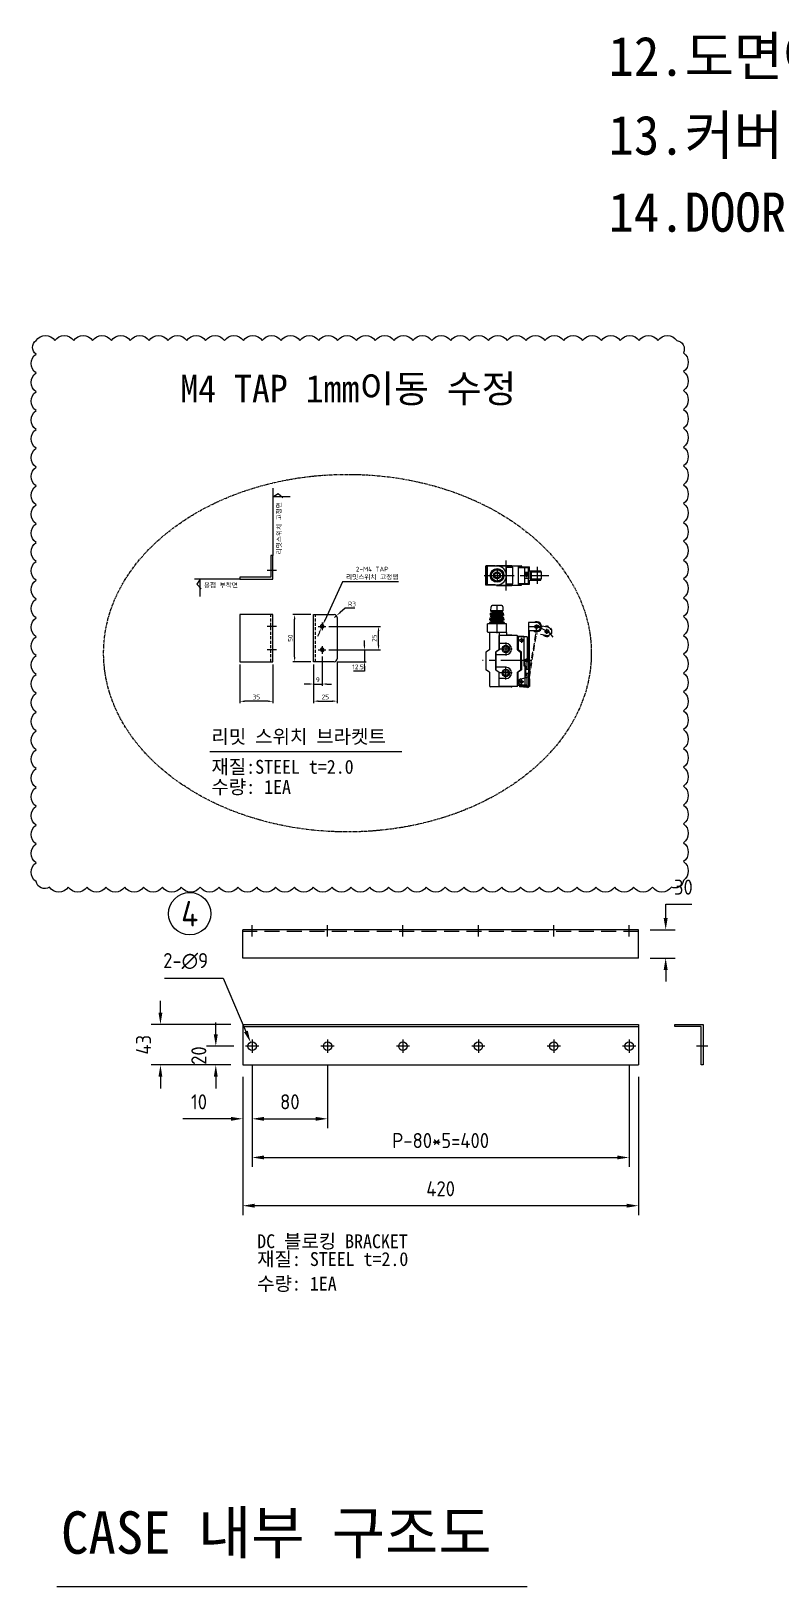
# Model space of a CAD drawing. Header units: millimetres. Extents: x 24815 to 37444, y -10619 to 6020.
# Drawn here: x 30207 to 31002, y 2190 to 3841 of the extents above; entities that cross this region are included whole.
import ezdxf
from ezdxf.enums import TextEntityAlignment as Align

# ---------------------------------------------------------------- set-up
doc = ezdxf.new("R2010")
doc.units = ezdxf.units.MM
for name, pattern in [('CENTER', [50.8, 31.75, -6.35, 6.35, -6.35]), ('HIDDEN', [9.525, 6.35, -3.175]), ('HIDDEN2', [4.7625, 3.175, -1.5875]), ('PHANTOMX2', [5, 2.5, -0.5, 0.5, -0.5, 0.5, -0.5])]:
    doc.linetypes.add(name, pattern=pattern)
for name, color, linetype in [('ASHADE', 7, 'Continuous'), ('CEN', 1, 'CENTER'), ('CENTER', 1, 'CENTER'), ('D', 3, 'Continuous'), ('O', 7, 'Continuous'), ('OU', 7, 'Continuous')]:
    doc.layers.add(name, color=color, linetype=linetype)
doc.styles.add('HAN', font='')
doc.styles.get("Standard").update_dxf_attribs({"font": 'ISOCP.SHX', "bigfont": 'WHGTXT.SHX'})
doc.styles.get('HAN').set_extended_font_data('GulimChe')
doc.dimstyles.new('PS-5', dxfattribs={"dimscale": 5, "dimtxt": 3.2, "dimasz": 2.5, "dimexe": 2, "dimexo": 2.5, "dimgap": 2, "dimtad": 1, "dimtoh": 1, "dimrnd": 0.05, "dimzin": 12, "dimdsep": 46, "dimtxsty": 'Standard', "dimcen": 0, "dimclrt": 2, "dimazin": 3, "dimtfac": 1, "dimtofl": 0, "dimtmove": 0, "dimatfit": 3, "dimfxl": 0.18, "dimtolj": 1, "dimtzin": 0, "dimarcsym": 0})
doc.dimstyles.new('PSTEK-2', dxfattribs={"dimtxt": 5, "dimasz": 5, "dimexe": 2, "dimexo": 3, "dimgap": 2, "dimtad": 1, "dimtoh": 1, "dimrnd": 0.05, "dimdsep": 46, "dimtxsty": 'Standard', "dimcen": 0, "dimclrt": 3, "dimadec": 1, "dimazin": 2, "dimtfac": 1, "dimtmove": 0, "dimatfit": 3, "dimfxl": 1, "dimtolj": 1, "dimtzin": 0, "dimarcsym": 0})

# ---------------------------------------------------------------- blocks, each defined once
blk = doc.blocks.new('*D440')
at = {"color": 0, "lineweight": -2, "transparency": 16777216}
for p, q in [((30560.3, 3189.3), (30560.3, 3194.3)), ((30522.5, 3184.3), (30562.3, 3184.3)), ((30531.4, 3171.8), (30562.3, 3171.8)), ((30560.3, 3184.3), (30560.3, 3171.8)), ((30560.3, 3161.8), (30548.6, 3161.8)), ((30560.3, 3166.8), (30560.3, 3161.8))]:
    blk.add_line(p, q, dxfattribs=at)
at = {"color": 0, "transparency": 16777216}
for points in [[(30559.5, 3189.3), (30561.2, 3189.3), (30560.3, 3184.3)], [(30559.5, 3166.8), (30561.2, 3166.8), (30560.3, 3171.8)]]:
    blk.add_solid(points, dxfattribs=at)
at = {"layer": 'Defpoints', "color": 0, "transparency": 16777216}
for p in [(30519.5, 3184.3), (30528.4, 3171.8), (30560.3, 3171.8)]:
    blk.add_point(p, dxfattribs=at)
at = {"color": 3, "transparency": 16777216, "insert": (30553.5, 3166.3), "char_height": 5, "attachment_point": 5}
blk.add_mtext('\\A1;12.5', dxfattribs=at)
blk = doc.blocks.new('*D441')
at = {"color": 0, "lineweight": -2, "transparency": 16777216}
for p, q in [((30522.5, 3209.3), (30577.3, 3209.3)), ((30575.3, 3189.3), (30575.3, 3204.3)), ((30522.5, 3184.3), (30577.3, 3184.3))]:
    blk.add_line(p, q, dxfattribs=at)
at = {"color": 0, "transparency": 16777216}
for points in [[(30574.5, 3204.3), (30576.2, 3204.3), (30575.3, 3209.3)], [(30574.5, 3189.3), (30576.2, 3189.3), (30575.3, 3184.3)]]:
    blk.add_solid(points, dxfattribs=at)
at = {"layer": 'Defpoints', "color": 0, "transparency": 16777216}
for p in [(30519.5, 3209.3), (30575.3, 3209.3), (30519.5, 3184.3)]:
    blk.add_point(p, dxfattribs=at)
at = {"color": 3, "transparency": 16777216, "insert": (30570.8, 3196.8), "char_height": 5, "attachment_point": 5, "rotation": 90}
blk.add_mtext('\\A1;25', dxfattribs=at)
blk = doc.blocks.new('*D442')
at = {"color": 0, "lineweight": -2, "transparency": 16777216}
for p, q in [((30503.4, 3221.8), (30484.3, 3221.8)), ((30486.3, 3176.8), (30486.3, 3216.8)), ((30503.4, 3171.8), (30484.3, 3171.8))]:
    blk.add_line(p, q, dxfattribs=at)
at = {"color": 0, "transparency": 16777216}
for points in [[(30485.4, 3216.8), (30487.1, 3216.8), (30486.3, 3221.8)], [(30485.4, 3176.8), (30487.1, 3176.8), (30486.3, 3171.8)]]:
    blk.add_solid(points, dxfattribs=at)
at = {"layer": 'Defpoints', "color": 0, "transparency": 16777216}
for p in [(30486.3, 3221.8), (30506.4, 3221.8), (30506.4, 3171.8)]:
    blk.add_point(p, dxfattribs=at)
at = {"color": 3, "transparency": 16777216, "insert": (30481.8, 3196.8), "char_height": 5, "attachment_point": 5, "rotation": 90}
blk.add_mtext('\\A1;50', dxfattribs=at)
blk = doc.blocks.new('*D443')
at = {"color": 0, "lineweight": -2, "transparency": 16777216}
for p, q in [((30515.4, 3177.2), (30515.4, 3146.1)), ((30506.4, 3168.8), (30506.4, 3146.1)), ((30501.4, 3148.1), (30496.4, 3148.1)), ((30506.4, 3148.1), (30515.4, 3148.1)), ((30520.4, 3148.1), (30525.4, 3148.1))]:
    blk.add_line(p, q, dxfattribs=at)
at = {"color": 0, "transparency": 16777216}
for points in [[(30501.4, 3148.9), (30501.4, 3147.3), (30506.4, 3148.1)], [(30520.4, 3148.9), (30520.4, 3147.3), (30515.4, 3148.1)]]:
    blk.add_solid(points, dxfattribs=at)
at = {"layer": 'Defpoints', "color": 0, "transparency": 16777216}
for p in [(30506.4, 3171.8), (30515.4, 3180.2), (30515.4, 3148.1)]:
    blk.add_point(p, dxfattribs=at)
at = {"color": 3, "transparency": 16777216, "insert": (30510.9, 3152.6), "char_height": 5, "attachment_point": 5}
blk.add_mtext('\\A1;9', dxfattribs=at)
blk = doc.blocks.new('*D444')
at = {"color": 0, "lineweight": -2, "transparency": 16777216}
for p, q in [((30531.4, 3171.8), (30531.4, 3127.9)), ((30506.4, 3168.8), (30506.4, 3127.9)), ((30511.4, 3129.9), (30526.4, 3129.9))]:
    blk.add_line(p, q, dxfattribs=at)
at = {"color": 0, "transparency": 16777216}
for points in [[(30511.4, 3130.8), (30511.4, 3129.1), (30506.4, 3129.9)], [(30526.4, 3130.8), (30526.4, 3129.1), (30531.4, 3129.9)]]:
    blk.add_solid(points, dxfattribs=at)
at = {"layer": 'Defpoints', "color": 0, "transparency": 16777216}
for p in [(30506.4, 3171.8), (30531.4, 3174.8), (30531.4, 3129.9)]:
    blk.add_point(p, dxfattribs=at)
at = {"color": 3, "transparency": 16777216, "insert": (30518.9, 3134.4), "char_height": 5, "attachment_point": 5}
blk.add_mtext('\\A1;25', dxfattribs=at)
blk = doc.blocks.new('*D445')
at = {"color": 0, "lineweight": -2, "transparency": 16777216}
for p, q in [((30528.4, 3218.8), (30530.7, 3220.7)), ((30540, 3228.5), (30534.5, 3223.9)), ((30550.2, 3228.5), (30540, 3228.5))]:
    blk.add_line(p, q, dxfattribs=at)
at = {"color": 0, "transparency": 16777216}
blk.add_solid([(30534, 3224.6), (30535, 3223.3), (30530.7, 3220.7)], dxfattribs=at)
at = {"layer": 'Defpoints', "color": 0, "transparency": 16777216}
for p in [(30530.7, 3220.7), (30528.4, 3218.8)]:
    blk.add_point(p, dxfattribs=at)
at = {"color": 3, "transparency": 16777216, "insert": (30547.1, 3233), "char_height": 5, "attachment_point": 5}
blk.add_mtext('\\A1;R3', dxfattribs=at)
blk = doc.blocks.new('*D446')
at = {"color": 0, "lineweight": -2, "transparency": 16777216}
for p, q in [((30428.2, 3168.8), (30428.2, 3127.8)), ((30463.2, 3168.8), (30463.2, 3127.8)), ((30458.2, 3129.8), (30433.2, 3129.8))]:
    blk.add_line(p, q, dxfattribs=at)
at = {"color": 0, "transparency": 16777216}
for points in [[(30433.2, 3130.6), (30433.2, 3128.9), (30428.2, 3129.8)], [(30458.2, 3130.6), (30458.2, 3128.9), (30463.2, 3129.8)]]:
    blk.add_solid(points, dxfattribs=at)
at = {"layer": 'Defpoints', "color": 0, "transparency": 16777216}
for p in [(30428.2, 3171.8), (30463.2, 3171.8), (30428.2, 3129.8)]:
    blk.add_point(p, dxfattribs=at)
at = {"color": 3, "transparency": 16777216, "insert": (30445.7, 3134.3), "char_height": 5, "attachment_point": 5}
blk.add_mtext('\\A1;35', dxfattribs=at)
blk = doc.blocks.new('*D447')
at = {"color": 0, "lineweight": -2, "transparency": 16777216}
for p, q in [((30537.1, 3256.6), (30518.3, 3215.6)), ((30596.6, 3256.6), (30537.1, 3256.6)), ((30514.6, 3207.5), (30516.2, 3211.1)), ((30512.5, 3202.9), (30510.4, 3198.4))]:
    blk.add_line(p, q, dxfattribs=at)
at = {"color": 0, "transparency": 16777216}
for points in [[(30511.7, 3203.3), (30513.2, 3202.6), (30514.6, 3207.5)], [(30517.6, 3216), (30519.1, 3215.3), (30516.2, 3211.1)]]:
    blk.add_solid(points, dxfattribs=at)
at = {"layer": 'Defpoints', "color": 0, "transparency": 16777216}
for p in [(30514.6, 3207.5), (30516.2, 3211.1)]:
    blk.add_point(p, dxfattribs=at)
at = {"color": 3, "transparency": 16777216, "insert": (30568.6, 3265.6), "char_height": 5, "attachment_point": 5}
blk.add_mtext('\\A1;2-M4 TAP\\P{\\fGulimChe|b0|i0|c129|p49;리밋스위치 고정탭}', dxfattribs=at)
blk = doc.blocks.new('LIMIT SWITCH-F')
for p, q in [((-15.9, 66.1), (-15.6, 70.3)), ((-15.9, 66.1), (-13.6, 65.5)), ((-2.7, 66.1), (-5, 65.5)), ((-2.7, 66.1), (-3, 70.3)), ((-17.2, 52.1), (-19.3, 52.1)), ((-17.2, 52.1), (-17.1, 53.6)), ((-17.1, 53.6), (-14.5, 54.3)), ((-16.8, 56.3), (-16.6, 58.5)), ((-16.8, 56.3), (-14.5, 55.7)), ((-16.6, 58.5), (-14.1, 59.2)), ((-16.4, 61.2), (-16.2, 63.4)), ((-16.4, 61.2), (-14.1, 60.6)), ((-16.2, 63.4), (-13.6, 64.1)), ((-2.4, 63.4), (-5, 64.1)), ((-2.2, 61.2), (-4.5, 60.6)), ((-2, 58.5), (-4.5, 59.2)), ((-1.8, 56.3), (-4.1, 55.7)), ((-1.5, 53.6), (-4.1, 54.3)), ((-2.2, 61.2), (-2.4, 63.4)), ((-1.8, 56.3), (-2, 58.5)), ((-1.4, 52.1), (-1.5, 53.6)), ((0.7, 52.1), (-1.4, 52.1)), ((0.2, 43.1), (-18.8, 43.1)), ((0.2, 43.1), (-18.8, 43.1)), ((-17.3, 42.1), (-17.3, 24.5)), ((-7, 43.1), (-7, 24.7)), ((-7, 38.6), (-7, 24.6)), ((5.5, 40.1), (0.7, 40.1)), ((5.5, 40.1), (6, 40.1)), ((13.1, 38.2), (13.1, 24.4)), ((22.7, 38.2), (13.1, 38.2)), ((22.7, 38.2), (22.7, 14.6)), ((-7, 24.7), (-10.5, 22.5)), ((-10.5, 22.5), (-10.5, 2.9)), ((16.6, 22), (13.1, 24.4)), ((16.6, 12.7), (16.6, 22)), ((-17.3, 0.9), (-17.3, -13.7)), ((-7, 0.6), (-10.5, 2.9)), ((-7, -14.7), (-7, 0.6)), ((16.6, 3.4), (13.1, 0.9)), ((13.1, -12.8), (13.1, 0.9)), ((16.6, 12.7), (16.6, 3.4)), ((22.7, 4), (22.7, 11.9)), ((5.5, -14.7), (-16.3, -14.7)), ((5.5, -14.7), (6, -14.7)), ((22.7, -12.8), (13.1, -12.8)), ((22.7, -12.8), (22.7, -0.1))]:
    blk.add_line(p, q)
at = {"linetype": 'Continuous'}
for p, q in [((-2.7, 66.1), (-15.9, 66.1)), ((-4.3, 71.6), (-14.3, 71.6)), ((-1.4, 52.1), (-17.2, 52.1)), ((-17.1, 53.6), (-1.5, 53.6)), ((-1.8, 56.3), (-16.8, 56.3)), ((-16.6, 58.5), (-2, 58.5)), ((-2.2, 61.2), (-16.4, 61.2)), ((-16.2, 63.4), (-2.4, 63.4)), ((-14.4, 55.7), (-14.5, 55.7)), ((-14, 60.6), (-14.1, 60.6)), ((-13.9, 54.3), (-9.3, 54.3)), ((-13.8, 55.7), (-9.3, 55.7)), ((-13.5, 59.2), (-9.3, 59.2)), ((-13.4, 60.6), (-9.3, 60.6)), ((-13.1, 64.1), (-9.3, 64.1)), ((-13, 65.5), (-9.3, 65.5)), ((-5.6, 65.5), (-9.3, 65.5)), ((-5.5, 64.1), (-9.3, 64.1)), ((-5.2, 60.6), (-9.3, 60.6)), ((-5.1, 59.2), (-9.3, 59.2)), ((-4.8, 55.7), (-9.3, 55.7)), ((-4.7, 54.3), (-9.3, 54.3)), ((-4.6, 60.6), (-4.5, 60.6)), ((-4.2, 55.7), (-4.1, 55.7))]:
    blk.add_line(p, q, dxfattribs=at)
for centre, radius, start, end in [((-14.1, 70.1), 1.5, 99.1884, 174.8718), ((-4.5, 70.1), 1.5, 5.1282, 80.8116), ((-14.7, 55), 0.75, 283.73, 67.1551), ((-14.3, 59.9), 0.75, 279.8278, 71.0573), ((-13.8, 64.8), 0.75, 283.7302, 74.8924), ((-4.8, 64.8), 0.75, 105.1076, 256.2698), ((-4.3, 59.9), 0.75, 108.9427, 260.1722), ((-3.9, 55), 0.75, 112.8449, 256.27), ((6, 39.1), 1, 36.8699, 90), ((-16.3, -13.7), 1, 180, 270), ((6, -13.7), 1, 270, 323.1301)]:
    blk.add_arc(centre, radius, start, end)
for centre, start, end in [((-18.8, 43.6), 180, 270), ((0.2, 43.6), 270, 0)]:
    blk.add_arc(centre, 0.5, start, end, dxfattribs=at)
at = {"layer": 'ASHADE'}
for p, q in [((-19.3, 43.6), (-19.3, 52.1)), ((0.7, 43.6), (0.7, 52.1))]:
    blk.add_line(p, q, dxfattribs=at)
at = {"layer": 'CEN'}
for p, q in [((-9.3, 42.3), (-9.3, 72.3)), ((-2.5, 57.4), (-16.9, 57.4)), ((-2.5, 55), (-16.9, 55)), ((-2.9, 62.3), (-16.5, 62.3)), ((-2.9, 59.9), (-16.5, 59.9)), ((-3.3, 64.8), (-16.1, 64.8)), ((19, 34.7), (13.8, 34.7)), ((16.5, 37.3), (16.5, 32.1)), ((6.9, 25.4), (-7.6, 25.4)), ((0, 32.3), (0, 18.4)), ((26.6, 13.3), (-24.8, 13.3)), ((6.9, 0), (-7.6, 0)), ((0, -6.9), (0, 7)), ((19, -9.3), (13.8, -9.3)), ((16.5, -11.9), (16.5, -6.7))]:
    blk.add_line(p, q, dxfattribs=at)
at = {"layer": 'CEN', "color": 7, "linetype": 'Continuous'}
for p, q in [((24, 14.6), (21.2, 14.6)), ((24, 11.9), (21.2, 11.9))]:
    blk.add_line(p, q, dxfattribs=at)
at = {"layer": 'D', "color": 7}
for p, q in [((35.5, 53.6), (24, 53.6)), ((35.5, 44.6), (24, 44.6))]:
    blk.add_line(p, q, dxfattribs=at)
at = {"layer": 'D', "color": 1, "linetype": 'CENTER'}
for p, q in [((32.6, 51.3), (32.6, 46.4)), ((38.8, 49.1), (24, 49.1)), ((41, 44.2), (46.4, 44.2)), ((43.6, 41.6), (43.6, 46.9))]:
    blk.add_line(p, q, dxfattribs=at)
at = {"layer": 'D', "color": 2, "linetype": 'HIDDEN'}
for p, q in [((44.4, 48.7), (33, 50.5)), ((42.9, 39.8), (31.6, 41.6))]:
    blk.add_line(p, q, dxfattribs=at)
at = {"layer": 'D', "color": 0}
for p, q in [((20.1, 11.9), (19.5, 14.1)), ((20.5, 14.6), (20.1, 11.9)), ((20.6, 11.9), (20.5, 14.6)), ((20.5, 7.1), (21.1, 7.1)), ((21.2, 13.9), (20.6, 11.9)), ((21.1, 4), (24, 4)), ((24, 12.3), (21.2, 13.9)), ((20.5, -3.2), (21.1, -3.2)), ((21.1, -0.1), (24, -0.1))]:
    blk.add_line(p, q, dxfattribs=at)
at = {"layer": 'D', "color": 7}
blk.add_circle((32.6, 49.1), 1.88, dxfattribs=at)
at = {"layer": 'D', "color": 2, "linetype": 'HIDDEN'}
blk.add_circle((43.6, 44.2), 1.88, dxfattribs=at)
at = {"layer": 'D', "color": 7}
for radius, start, end in [(5.37, 236.938, 123.062), (4.5, 270, 90)]:
    blk.add_arc((32.6, 49.1), radius, start, end, dxfattribs=at)
at = {"layer": 'D', "color": 2, "linetype": 'HIDDEN'}
for radius, start, end in [(5.37, 227.6733, 113.7972), (4.5, 260.7353, 80.7353)]:
    blk.add_arc((43.6, 44.2), radius, start, end, dxfattribs=at)
at = {"layer": 'D'}
blk.add_arc((27.7, 21.2), 28, 36.7292, 79.8494, dxfattribs=at)
at = {"layer": 'Defpoints', "color": 0, "linetype": 'ByBlock'}
for p in [(-15.9, 66.1), (-15.6, 70.3), (-3, 70.3), (-2.7, 66.1)]:
    blk.add_point(p, dxfattribs=at)
at = {"layer": 'O', "color": 7}
for p, q in [((24, 53.6), (24, 16.2)), ((25, -6.3), (25, 44.6)), ((21.2, 14.6), (21.2, 11.9)), ((24, 16.2), (24, -13.3)), ((14.6, -13.8), (14.5, -14.7)), ((23.1, -15.3), (14.5, -14.7)), ((23, -14.3), (14.6, -13.7)), ((24, -4.5), (15.8, -6.4)), ((23.4, -13.9), (15.8, -12.2)), ((22, -15.3), (25, -12.3)), ((25, -14.3), (24.8, -14.3)), ((25, -6.3), (25, -14.3))]:
    blk.add_line(p, q, dxfattribs=at)
at = {"layer": 'O', "color": 2, "linetype": 'HIDDEN'}
for p, q in [((33, 50.5), (27, 13.6)), ((25, -4.8), (32.5, 41.5)), ((27, 13.6), (25, 1.5))]:
    blk.add_line(p, q, dxfattribs=at)
at = {"layer": 'O'}
for p, q in [((-7, 24.6), (-7, 39.7)), ((12, 39.7), (-7, 39.7)), ((12.5, 24.4), (12.5, 39.2)), ((19, 38.6), (12.5, 38.6)), ((19.5, 7.1), (19.5, 38.1)), ((-7, 24.6), (-10.5, 22)), ((-10.5, 3.4), (-10.5, 22)), ((0, 19.4), (-10.5, 19.4)), ((0, 31.4), (-7, 31.4)), ((12.5, 24.4), (16, 21.7)), ((16, 3.7), (16, 21.7)), ((0, 6), (-10.5, 6)), ((-10.5, 3.4), (-7, 0.8)), ((-7, -14.3), (-7, 0.8)), ((12.5, 1), (16, 3.7)), ((12.5, -13.8), (12.5, 1)), ((20, 10.6), (19.5, 10.6)), ((21.1, 7.1), (19.5, 7.1)), ((20.5, -12.7), (20.5, 10.1)), ((21.1, -3.2), (21.1, 7.1)), ((0, -6), (-7, -6)), ((12, -14.3), (-7, -14.3)), ((20, -13.2), (12.5, -13.2))]:
    blk.add_line(p, q, dxfattribs=at)
for centre, radius in [((16.5, 34.7), 1.6), ((0, 25.4), 4), ((0, 25.4), 2.65), ((0, 0), 4), ((0, 0), 2.65), ((16.5, -9.3), 1.6)]:
    blk.add_circle(centre, radius, dxfattribs=at)
for centre, radius, start, end in [((12, 39.2), 0.5, 0, 90), ((19, 38.1), 0.5, 0, 90), ((0, 25.4), 6, 270, 90), ((0, 0), 6, 270, 90), ((20, 10.1), 0.5, 0, 90), ((12, -13.8), 0.5, 270, 0), ((20, -12.7), 0.5, 270, 0)]:
    blk.add_arc(centre, radius, start, end, dxfattribs=at)
at = {"layer": 'O', "color": 7}
for centre, radius, start, end in [((16.5, -9.3), 3, 102.7548, 257.2452), ((23.2, -13.5), 1.75, 266, 335.7317)]:
    blk.add_arc(centre, radius, start, end, dxfattribs=at)
at = {"layer": 'OU'}
for p, q in [((0.7, 43.1), (-16.3, 43.1)), ((0.7, 43.1), (0.7, 40.1)), ((-17.3, 24.5), (-21.3, 22.2)), ((-21.3, 22.2), (-21.3, 3.2)), ((-17.3, 0.9), (-21.3, 3.2))]:
    blk.add_line(p, q, dxfattribs=at)
blk.add_arc((-16.3, 42.1), 1, 90, 180, dxfattribs=at)
blk = doc.blocks.new('LIMIT SWITCH-T')
at = {"linetype": 'Continuous'}
for p, q in [((-12, -10.3), (-12, 10.3)), ((-12, 9.6), (-12, -9.4)), ((-2, 10.1), (-11.5, 10.1)), ((-2, -9.9), (-11.5, -9.9))]:
    blk.add_line(p, q, dxfattribs=at)
blk.add_line((-10, -9.5), (-10, 9.5))
at = {"color": 7}
for p, q in [((33.3, -8.6), (33.3, 8.6)), ((34.3, 4.9), (34.3, 9.3)), ((46.4, 3.7), (46.4, 4.9)), ((47.3, -3.7), (47.3, 3.7)), ((34.3, -9.3), (34.3, -4.9)), ((46.4, -4.9), (46.4, -3.7))]:
    blk.add_line(p, q, dxfattribs=at)
at = {"linetype": 'Continuous'}
for radius in [7.25, 6.75, 6, 3.65, 3.2, 2.75]:
    blk.add_circle((0, 0), radius, dxfattribs=at)
for centre, radius, start, end in [((-9.5, 9.5), 0.5, 90, 180), ((0, 0), 10, 270, 90), ((-9.5, -9.5), 0.5, 180, 270)]:
    blk.add_arc(centre, radius, start, end, dxfattribs=at)
at = {"layer": 'CEN'}
for p, q in [((-13.6, 0), (54.9, 0)), ((0, 6.3), (0, -6.3))]:
    blk.add_line(p, q, dxfattribs=at)
at = {"layer": 'CEN', "color": 7, "linetype": 'Continuous'}
for p, q in [((22.4, 8.6), (33.3, 8.6)), ((22.9, 9.3), (34.3, 9.3)), ((33.3, 4.9), (46.4, 4.9)), ((35, 3.7), (47.3, 3.7)), ((22.4, -8.6), (33.3, -8.6)), ((22.9, -9.3), (34.3, -9.3)), ((33.3, -4.9), (46.4, -4.9)), ((35, -3.7), (47.3, -3.7))]:
    blk.add_line(p, q, dxfattribs=at)
at = {"layer": 'D', "color": 7}
for p, q in [((-0.5, 10.7), (-0.5, 10.3)), ((10, -10.4), (10, 10.2)), ((29.5, -8.6), (29.5, 8.6)), ((33.3, 3.5), (29.5, 3.1)), ((30.8, 2.9), (29.5, 0)), ((31.2, -2.2), (30.8, 2.9)), ((32, 3.1), (31.2, -2.2)), ((33.3, 0), (32, 3.1)), ((34.3, 4.9), (34.3, 8.6)), ((35, -3.7), (35, 3.7)), ((36.7, -3.7), (36.7, 3.7)), ((-0.5, -10.3), (-12, -10.3)), ((-0.5, -10.3), (-0.5, -10.8)), ((33.3, -3.5), (29.5, -3.1)), ((34.3, -8.6), (34.3, -4.9))]:
    blk.add_line(p, q, dxfattribs=at)
at = {"layer": 'D', "color": 1, "linetype": 'CENTER'}
for p, q in [((9.3, 15.7), (9.3, -15.8)), ((42.6, 9), (42.6, -8.9))]:
    blk.add_line(p, q, dxfattribs=at)
at = {"layer": 'D', "color": 0}
blk.add_line((29, 8.5), (29, -8.5), dxfattribs=at)
at = {"layer": 'O'}
for p, q in [((-12, 10.3), (25.7, 10.3)), ((-0.5, 10.7), (15.8, 10.7)), ((15.8, 10.3), (15.8, 10.7)), ((16.8, -8.8), (16.8, 8.7)), ((-0.5, -10.3), (25.7, -10.3)), ((-0.5, -10.8), (15.8, -10.8)), ((15.8, -10.8), (15.8, -10.3))]:
    blk.add_line(p, q, dxfattribs=at)
at = {"layer": 'O', "color": 7}
for p, q in [((10, 8.7), (16.8, 8.7)), ((22.4, 10.3), (22.4, -10.3)), ((22.9, 9.3), (22.9, 8.6)), ((26, 10), (26, 9.5)), ((26, 9.5), (26, 9.3)), ((10, -8.8), (16.8, -8.8)), ((22.9, -8.6), (22.9, -9.3)), ((26, -9.3), (26, -10))]:
    blk.add_line(p, q, dxfattribs=at)
at = {"layer": 'O'}
for centre, start, end in [((25.7, 10), 0, 90), ((25.7, -10), 270, 0)]:
    blk.add_arc(centre, 0.3, start, end, dxfattribs=at)
blk = doc.blocks.new('*D476')
at = {"color": 0, "lineweight": -2, "transparency": 16777216}
for p, q in [((30441.2, 2744.2), (30441.2, 2676.6)), ((30431.2, 2731.2), (30431.2, 2676.6)), ((30418.7, 2686.6), (30367.6, 2686.6)), ((30453.7, 2686.6), (30466.2, 2686.6))]:
    blk.add_line(p, q, dxfattribs=at)
at = {"color": 0, "transparency": 16777216}
for points in [[(30418.7, 2688.6), (30418.7, 2684.5), (30431.2, 2686.6)], [(30453.7, 2688.6), (30453.7, 2684.5), (30441.2, 2686.6)]]:
    blk.add_solid(points, dxfattribs=at)
at = {"layer": 'Defpoints', "color": 0, "transparency": 16777216}
for p in [(30431.2, 2743.7), (30441.2, 2756.7), (30441.2, 2686.6)]:
    blk.add_point(p, dxfattribs=at)
at = {"color": 2, "transparency": 16777216, "insert": (30384.8, 2704.6), "char_height": 16, "attachment_point": 5}
blk.add_mtext('\\A1;10', dxfattribs=at)
blk = doc.blocks.new('*D477')
at = {"color": 0, "lineweight": -2, "transparency": 16777216}
for p, q in [((30441.2, 2744.2), (30441.2, 2676.6)), ((30521.2, 2744.2), (30521.2, 2676.6)), ((30453.7, 2686.6), (30508.7, 2686.6))]:
    blk.add_line(p, q, dxfattribs=at)
at = {"color": 0, "transparency": 16777216}
for points in [[(30453.7, 2688.6), (30453.7, 2684.5), (30441.2, 2686.6)], [(30508.7, 2688.6), (30508.7, 2684.5), (30521.2, 2686.6)]]:
    blk.add_solid(points, dxfattribs=at)
at = {"layer": 'Defpoints', "color": 0, "transparency": 16777216}
for p in [(30441.2, 2756.7), (30521.2, 2756.7), (30521.2, 2686.6)]:
    blk.add_point(p, dxfattribs=at)
at = {"color": 2, "transparency": 16777216, "insert": (30481.2, 2704.6), "char_height": 16, "attachment_point": 5}
blk.add_mtext('\\A1;80', dxfattribs=at)
blk = doc.blocks.new('*D478')
at = {"color": 0, "lineweight": -2, "transparency": 16777216}
for p, q in [((30402.6, 2776.2), (30402.6, 2788.7)), ((30421.7, 2763.7), (30392.6, 2763.7)), ((30418.7, 2743.7), (30392.6, 2743.7)), ((30402.6, 2731.2), (30402.6, 2718.7))]:
    blk.add_line(p, q, dxfattribs=at)
at = {"color": 0, "transparency": 16777216}
for points in [[(30400.5, 2776.2), (30404.7, 2776.2), (30402.6, 2763.7)], [(30400.5, 2731.2), (30404.7, 2731.2), (30402.6, 2743.7)]]:
    blk.add_solid(points, dxfattribs=at)
at = {"layer": 'Defpoints', "color": 0, "transparency": 16777216}
for p in [(30402.6, 2763.7), (30434.2, 2763.7), (30431.2, 2743.7)]:
    blk.add_point(p, dxfattribs=at)
at = {"color": 2, "transparency": 16777216, "insert": (30384.6, 2753.7), "char_height": 16, "attachment_point": 5, "rotation": 90}
blk.add_mtext('\\A1;20', dxfattribs=at)
blk = doc.blocks.new('*D479')
at = {"color": 0, "lineweight": -2, "transparency": 16777216}
for p, q in [((30343.9, 2799.2), (30343.9, 2811.7)), ((30418.7, 2786.7), (30333.9, 2786.7)), ((30418.7, 2743.7), (30333.9, 2743.7)), ((30343.9, 2731.2), (30343.9, 2718.7))]:
    blk.add_line(p, q, dxfattribs=at)
at = {"color": 0, "transparency": 16777216}
for points in [[(30341.8, 2799.2), (30345.9, 2799.2), (30343.9, 2786.7)], [(30341.8, 2731.2), (30345.9, 2731.2), (30343.9, 2743.7)]]:
    blk.add_solid(points, dxfattribs=at)
at = {"layer": 'Defpoints', "color": 0, "transparency": 16777216}
for p in [(30431.2, 2786.7), (30343.9, 2743.7), (30431.2, 2743.7)]:
    blk.add_point(p, dxfattribs=at)
at = {"color": 2, "transparency": 16777216, "insert": (30325.9, 2765.2), "char_height": 16, "attachment_point": 5, "rotation": 90}
blk.add_mtext('\\A1;43', dxfattribs=at)
blk = doc.blocks.new('*D480')
at = {"color": 0, "lineweight": -2, "transparency": 16777216}
for p, q in [((30348.2, 2836), (30410.3, 2836)), ((30410.3, 2836), (30434.5, 2779.3))]:
    blk.add_line(p, q, dxfattribs=at)
at = {"color": 0, "transparency": 16777216}
blk.add_solid([(30436.5, 2780.2), (30432.6, 2778.5), (30439.5, 2767.8)], dxfattribs=at)
at = {"layer": 'Defpoints', "color": 0, "transparency": 16777216}
for p in [(30439.5, 2767.8), (30443, 2759.6)]:
    blk.add_point(p, dxfattribs=at)
at = {"color": 2, "transparency": 16777216, "insert": (30370.6, 2854), "char_height": 16, "attachment_point": 5}
blk.add_mtext('\\A1;2-∅9', dxfattribs=at)
blk = doc.blocks.new('*D393')
at = {"color": 0, "lineweight": -2, "transparency": 16777216}
for p, q in [((30441.2, 2744.2), (30441.2, 2635.5)), ((30841.2, 2744.2), (30841.2, 2635.5)), ((30453.7, 2645.5), (30828.7, 2645.5))]:
    blk.add_line(p, q, dxfattribs=at)
at = {"color": 0, "transparency": 16777216}
for points in [[(30453.7, 2647.6), (30453.7, 2643.5), (30441.2, 2645.5)], [(30828.7, 2647.6), (30828.7, 2643.5), (30841.2, 2645.5)]]:
    blk.add_solid(points, dxfattribs=at)
at = {"layer": 'Defpoints', "color": 0, "transparency": 16777216}
for p in [(30441.2, 2756.7), (30841.2, 2756.7), (30841.2, 2645.5)]:
    blk.add_point(p, dxfattribs=at)
at = {"color": 2, "transparency": 16777216, "insert": (30641.2, 2663.5), "char_height": 16, "attachment_point": 5}
blk.add_mtext('\\A1;P-80*5=400', dxfattribs=at)
blk = doc.blocks.new('*D394')
at = {"color": 0, "lineweight": -2, "transparency": 16777216}
for p, q in [((30431.2, 2731.2), (30431.2, 2584.3)), ((30851.2, 2731.2), (30851.2, 2584.3)), ((30838.7, 2594.3), (30443.7, 2594.3))]:
    blk.add_line(p, q, dxfattribs=at)
at = {"color": 0, "transparency": 16777216}
for points in [[(30443.7, 2596.4), (30443.7, 2592.3), (30431.2, 2594.3)], [(30838.7, 2596.4), (30838.7, 2592.3), (30851.2, 2594.3)]]:
    blk.add_solid(points, dxfattribs=at)
at = {"layer": 'Defpoints', "color": 0, "transparency": 16777216}
for p in [(30431.2, 2743.7), (30851.2, 2743.7), (30431.2, 2594.3)]:
    blk.add_point(p, dxfattribs=at)
at = {"color": 2, "transparency": 16777216, "insert": (30641.2, 2612.3), "char_height": 16, "attachment_point": 5}
blk.add_mtext('\\A1;420', dxfattribs=at)
blk = doc.blocks.new('*D395')
at = {"color": 0, "lineweight": -2, "transparency": 16777216}
for p, q in [((30880, 2899.7), (30880, 2914.5)), ((30880, 2914.5), (30907.6, 2914.5)), ((30863.7, 2887.2), (30890, 2887.2)), ((30863.7, 2857.2), (30890, 2857.2)), ((30880, 2844.7), (30880, 2832.2))]:
    blk.add_line(p, q, dxfattribs=at)
at = {"color": 0, "transparency": 16777216}
for points in [[(30877.9, 2899.7), (30882.1, 2899.7), (30880, 2887.2)], [(30877.9, 2844.7), (30882.1, 2844.7), (30880, 2857.2)]]:
    blk.add_solid(points, dxfattribs=at)
at = {"layer": 'Defpoints', "color": 0, "transparency": 16777216}
for p in [(30851.2, 2887.2), (30851.2, 2857.2), (30880, 2857.2)]:
    blk.add_point(p, dxfattribs=at)
at = {"color": 2, "transparency": 16777216, "insert": (30898.8, 2932.5), "char_height": 16, "attachment_point": 5}
blk.add_mtext('\\A1;30', dxfattribs=at)

msp = doc.modelspace()

# ---------------------------------------------------------------- linework, layer by layer
for p, q in [((30463.18769, 3356.04582), (30463.18769, 3284.58393)), ((30428.18769, 3259.58393), (30379.89774, 3259.58393)), ((30396.33248, 3076.43212), (30599.93868, 3076.43212)), ((30732.90915, 2189.69718, -1453.0086), (30233.80448, 2189.69718, -1453.0086))]:
    msp.add_line(p, q)
at = {"color": 1}
for p, q in [((30461.18769, 3284.58393), (30461.18769, 3261.58393)), ((30463.18769, 3284.58393), (30461.18769, 3284.58393)), ((30463.18769, 3259.58393), (30463.18769, 3284.58393)), ((30461.18769, 3261.58393), (30428.18769, 3261.58393)), ((30428.18769, 3261.58393), (30428.18769, 3259.58393)), ((30428.18769, 3259.58393), (30463.18769, 3259.58393)), ((30428.18769, 3221.78158), (30428.18769, 3171.78158)), ((30463.18769, 3221.78158), (30428.18769, 3221.78158)), ((30463.18769, 3171.78158), (30463.18769, 3221.78158)), ((30506.38532, 3171.78158), (30506.38532, 3221.78158)), ((30506.38532, 3221.78158), (30528.38532, 3221.78158)), ((30531.38532, 3218.78158), (30531.38532, 3174.78158)), ((30428.18769, 3171.78158), (30463.18769, 3171.78158)), ((30528.38532, 3171.78158), (30506.38532, 3171.78158))]:
    msp.add_line(p, q, dxfattribs=at)
at = {"color": 1, "linetype": 'CENTER', "ltscale": 3}
for p, q in [((30467.18769, 3268.58393), (30457.18769, 3268.58393)), ((30467.18769, 3209.28158), (30457.18769, 3209.28158)), ((30467.18769, 3184.28158), (30457.18769, 3184.28158))]:
    msp.add_line(p, q, dxfattribs=at)
at = {"color": 2, "linetype": 'HIDDEN2'}
for p, q in [((30461.18769, 3171.78158), (30461.18769, 3221.78158)), ((30508.38532, 3171.78158), (30508.38532, 3221.78158))]:
    msp.add_line(p, q, dxfattribs=at)
at = {"color": 4}
for p, q in [((30431.22769, 2857.23306), (30431.22769, 2887.23306)), ((30851.22769, 2887.23306), (30431.22769, 2887.23306)), ((30851.22769, 2857.23306), (30851.22769, 2887.23306)), ((30851.22769, 2857.23306), (30431.22769, 2857.23306)), ((30431.22769, 2786.70088), (30851.22769, 2786.70088)), ((30431.22769, 2786.70088), (30431.22769, 2743.70088)), ((30431.22769, 2784.70088), (30851.22769, 2784.70088)), ((30851.22769, 2786.70088), (30851.22769, 2743.70088)), ((30889.82797, 2786.70088), (30919.82797, 2786.70088)), ((30889.82797, 2784.70088), (30889.82797, 2786.70088)), ((30917.82797, 2784.70088), (30889.82797, 2784.70088)), ((30917.82797, 2743.70088), (30917.82797, 2784.70088)), ((30919.82797, 2786.70088), (30919.82797, 2743.70088)), ((30431.22769, 2743.70088), (30851.22769, 2743.70088)), ((30919.82797, 2743.70088), (30917.82797, 2743.70088))]:
    msp.add_line(p, q, dxfattribs=at)
at = {"color": 2, "linetype": 'HIDDEN2', "ltscale": 5}
msp.add_line((30851.22769, 2885.23306), (30431.22769, 2885.23306), dxfattribs=at)
at = {"color": 6}
msp.add_lwpolyline([(30211.84851, 3512.70589, -0.52056705), (30231.84851, 3512.70589, -0.52056705), (30251.84851, 3512.70589, -0.52056705), (30271.84851, 3512.70589, -0.52056705), (30291.84851, 3512.70589, -0.52056705), (30311.84851, 3512.70589, -0.52056705), (30331.84851, 3512.70589, -0.52056705), (30351.84851, 3512.70589, -0.52056705), (30371.84851, 3512.70589, -0.52056705), (30391.84851, 3512.70589, -0.52056705), (30411.84851, 3512.70589, -0.52056705), (30431.84851, 3512.70589, -0.52056705), (30451.84851, 3512.70589, -0.52056705), (30471.84851, 3512.70589, -0.52056705), (30491.84851, 3512.70589, -0.52056705), (30511.84851, 3512.70589, -0.52056705), (30531.84851, 3512.70589, -0.52056705), (30551.84851, 3512.70589, -0.52056705), (30571.84851, 3512.70589, -0.52056705), (30591.84851, 3512.70589, -0.52056705), (30611.84851, 3512.70589, -0.52056705), (30631.84851, 3512.70589, -0.52056705), (30651.84851, 3512.70589, -0.52056705), (30671.84851, 3512.70589, -0.52056705), (30691.84851, 3512.70589, -0.52056705), (30711.84851, 3512.70589, -0.52056705), (30731.84851, 3512.70589, -0.52056705), (30751.84851, 3512.70589, -0.52056705), (30771.84851, 3512.70589, -0.52056705), (30791.84851, 3512.70589, -0.52056705), (30811.84851, 3512.70589, -0.52056705), (30831.84851, 3512.70589, -0.52056705), (30851.84851, 3512.70589, -0.52056705), (30871.84851, 3512.70589, -0.52056705), (30891.84851, 3512.70589, -0.52056705), (30898.83205, 3499.68943, -0.52056705), (30898.83205, 3479.68943, -0.52056705), (30898.83205, 3459.68943, -0.52056705), (30898.83205, 3439.68943, -0.52056705), (30898.83205, 3419.68943, -0.52056705), (30898.83205, 3399.68943, -0.52056705), (30898.83205, 3379.68943, -0.52056705), (30898.83205, 3359.68943, -0.52056705), (30898.83205, 3339.68943, -0.52056705), (30898.83205, 3319.68943, -0.52056705), (30898.83205, 3299.68943, -0.52056705), (30898.83205, 3279.68943, -0.52056705), (30898.83205, 3259.68943, -0.52056705), (30898.83205, 3239.68943, -0.52056705), (30898.83205, 3219.68943, -0.52056705), (30898.83205, 3199.68943, -0.52056705), (30898.83205, 3179.68943, -0.52056705), (30898.83205, 3159.68943, -0.52056705), (30898.83205, 3139.68943, -0.52056705), (30898.83205, 3119.68943, -0.52056705), (30898.83205, 3099.68943, -0.52056705), (30898.83205, 3079.68943, -0.52056705), (30898.83205, 3059.68943, -0.52056705), (30898.83205, 3039.68943, -0.52056705), (30898.83205, 3019.68943, -0.52056705), (30898.83205, 2999.68943, -0.52056705), (30898.83205, 2979.68943, -0.52056705), (30898.83205, 2959.68943, -0.52056705), (30898.83205, 2939.68943, -0.52056705), (30886.02268, 2932.49881, -0.52056705), (30866.02268, 2932.49881, -0.52056705), (30846.02268, 2932.49881, -0.52056705), (30826.02268, 2932.49881, -0.52056705), (30806.02268, 2932.49881, -0.52056705), (30786.02268, 2932.49881, -0.52056705), (30766.02268, 2932.49881, -0.52056705), (30746.02268, 2932.49881, -0.52056705), (30726.02268, 2932.49881, -0.52056705), (30706.02268, 2932.49881, -0.52056705), (30686.02268, 2932.49881, -0.52056705), (30666.02268, 2932.49881, -0.52056705), (30646.02268, 2932.49881, -0.52056705), (30626.02268, 2932.49881, -0.52056705), (30606.02268, 2932.49881, -0.52056705), (30586.02268, 2932.49881, -0.52056705), (30566.02268, 2932.49881, -0.52056705), (30546.02268, 2932.49881, -0.52056705), (30526.02268, 2932.49881, -0.52056705), (30506.02268, 2932.49881, -0.52056705), (30486.02268, 2932.49881, -0.52056705), (30466.02268, 2932.49881, -0.52056705), (30446.02268, 2932.49881, -0.52056705), (30426.02268, 2932.49881, -0.52056705), (30406.02268, 2932.49881, -0.52056705), (30386.02268, 2932.49881, -0.52056705), (30366.02268, 2932.49881, -0.52056705), (30346.02268, 2932.49881, -0.52056705), (30326.02268, 2932.49881, -0.52056705), (30306.02268, 2932.49881, -0.52056705), (30286.02268, 2932.49881, -0.52056705), (30266.02268, 2932.49881, -0.52056705), (30246.02268, 2932.49881, -0.52056705), (30226.02268, 2932.49881, -0.52056705), (30211.84851, 2938.32463, -0.52056705), (30211.84851, 2958.32463, -0.52056705), (30211.84851, 2978.32463, -0.52056705), (30211.84851, 2998.32463, -0.52056705), (30211.84851, 3018.32463, -0.52056705), (30211.84851, 3038.32463, -0.52056705), (30211.84851, 3058.32463, -0.52056705), (30211.84851, 3078.32463, -0.52056705), (30211.84851, 3098.32463, -0.52056705), (30211.84851, 3118.32463, -0.52056705), (30211.84851, 3138.32463, -0.52056705), (30211.84851, 3158.32463, -0.52056705), (30211.84851, 3178.32463, -0.52056705), (30211.84851, 3198.32463, -0.52056705), (30211.84851, 3218.32463, -0.52056705), (30211.84851, 3238.32463, -0.52056705), (30211.84851, 3258.32463, -0.52056705), (30211.84851, 3278.32463, -0.52056705), (30211.84851, 3298.32463, -0.52056705), (30211.84851, 3318.32463, -0.52056705), (30211.84851, 3338.32463, -0.52056705), (30211.84851, 3358.32463, -0.52056705), (30211.84851, 3378.32463, -0.52056705), (30211.84851, 3398.32463, -0.52056705), (30211.84851, 3418.32463, -0.52056705), (30211.84851, 3438.32463, -0.52056705), (30211.84851, 3458.32463, -0.52056705), (30211.84851, 3478.32463, -0.52056705), (30211.84851, 3498.32463, -0.52056705)], format="xyb", close=True, dxfattribs=at)
for points in [[(30481.6798, 3346.91549), (30463.18769, 3346.91549), (30468.79299, 3350.43478), (30473.78609, 3346.00734)], [(30386.02806, 3241.09182), (30386.02806, 3259.58393), (30382.50878, 3253.97864), (30386.93622, 3248.98554)]]:
    msp.add_lwpolyline(points)
at = {"color": 3}
for centre in [(30515.38532, 3209.28158), (30515.38532, 3184.28158)]:
    msp.add_circle(centre, 1.6, dxfattribs=at)
at = {"color": 1}
msp.add_circle((30374.94968, 2904.30714), 22.5, dxfattribs=at)
at = {"color": 4}
for centre in [(30441.22769, 2763.70088), (30521.22769, 2763.70088), (30601.22769, 2763.70088), (30681.22769, 2763.70088), (30761.22769, 2763.70088), (30841.22769, 2763.70088)]:
    msp.add_circle(centre, 4.5, dxfattribs=at)
at = {"color": 1}
for centre, start, end in [((30528.38532, 3218.78158), 0, 90), ((30528.38532, 3174.78158), 270, 0)]:
    msp.add_arc(centre, 3, start, end, dxfattribs=at)
for centre in [(30515.38532, 3209.28158), (30515.38532, 3184.28158)]:
    msp.add_arc(centre, 2, 259.35381173, 193.71580326)
at = {"color": 2, "linetype": 'PHANTOMX2'}
msp.add_ellipse((30542.3409, 3180.90282), major_axis=(258.76057, 0), ratio=0.7334586084, dxfattribs=at)
at = {"layer": 'CENTER', "linetype": 'CENTER', "ltscale": 3}
for p, q in [((30511.28372, 3209.28158), (30519.48691, 3209.28158)), ((30515.38532, 3213.38317), (30515.38532, 3205.17998)), ((30515.38532, 3188.38317), (30515.38532, 3180.17998)), ((30511.28372, 3184.28158), (30519.48691, 3184.28158))]:
    msp.add_line(p, q, dxfattribs=at)
at = {"layer": 'CENTER', "ltscale": 3}
for p, q in [((30441.22769, 2880.23306), (30441.22769, 2892.23306)), ((30521.22769, 2880.23306), (30521.22769, 2892.23306)), ((30601.22769, 2880.23306), (30601.22769, 2892.23306)), ((30681.22769, 2880.23306), (30681.22769, 2892.23306)), ((30761.22769, 2880.23306), (30761.22769, 2892.23306)), ((30841.22769, 2880.23306), (30841.22769, 2892.23306)), ((30448.22769, 2763.70088), (30434.22769, 2763.70088)), ((30441.22769, 2770.70088), (30441.22769, 2756.70088)), ((30528.22769, 2763.70088), (30514.22769, 2763.70088)), ((30521.22769, 2770.70088), (30521.22769, 2756.70088)), ((30608.22769, 2763.70088), (30594.22769, 2763.70088)), ((30601.22769, 2770.70088), (30601.22769, 2756.70088)), ((30688.22769, 2763.70088), (30674.22769, 2763.70088)), ((30681.22769, 2770.70088), (30681.22769, 2756.70088)), ((30768.22769, 2763.70088), (30754.22769, 2763.70088)), ((30761.22769, 2770.70088), (30761.22769, 2756.70088)), ((30848.22769, 2763.70088), (30834.22769, 2763.70088)), ((30841.22769, 2770.70088), (30841.22769, 2756.70088)), ((30924.82797, 2763.70088), (30912.82797, 2763.70088))]:
    msp.add_line(p, q, dxfattribs=at)

# ---------------------------------------------------------------- block references
for name, p in [('LIMIT SWITCH-T', (30701.08072, 3263.36108)), ('LIMIT SWITCH-F', (30710.38072, 3159.83175))]:
    msp.add_blockref(name, p)

# ---------------------------------------------------------------- texts
at = {"color": 2, "style": 'HAN'}
for s, height, p in [('12.도면에 표시되지 않은 치수는 SCALE 1:1 적용(기타 제작상 문의는 설계담당자와 협의,진행 할 것)', 41.64048, (30819.4109, 3793.70826)), ('13.커버 및 각종 브라켓트는 표기된 도면 치수,수량으로 제작하여 표시 위치에 용접,조립 할 것.', 41.64048, (30819.4109, 3710.01664)), ('14.DOOR의 개폐 각도는 90˚이상일 것.', 41.64048, (30819.4109, 3628.22371)), ('CASE 내부 구조도', 45, (30238.3678, 2224.88169))]:
    msp.add_text(s, height=height, dxfattribs=at).set_placement(p)
for s, height, p in [('M4 TAP 1mm이동 수정', 29.4, (30364.96358, 3476.36397, -2260.23561)), ('용접 부착면', 5, (30389.95692, 3255.53857)), ('리밋 스위치 브라켓트', 14.7, (30397.97615, 3099.6865, -2260.23561)), ('재질:STEEL t=2.0', 14.7, (30397.97615, 3067.58974, -2260.23561)), ('수량: 1EA', 14.7, (30397.97615, 3046.21077, -2260.23561)), ('DC 블로킹 BRACKET', 14.7, (30446.50373, 2563.94001)), ('재질: STEEL t=2.0', 14.7, (30446.50373, 2545.04013)), ('수량: 1EA', 14.7, (30446.50373, 2518.92757))]:
    msp.add_text(s, height=height, dxfattribs=at).set_placement(p, align=Align.TOP_LEFT)
msp.add_text('리밋스위치 고정면', height=5, rotation=90, dxfattribs=at).set_placement((30467.23305, 3285.81337), align=Align.TOP_LEFT)
at = {"color": 1}
msp.add_text('4', height=27, dxfattribs=at).set_placement((30374.94968, 2904.30714), align=Align.MIDDLE)

# ---------------------------------------------------------------- dimensions: what is measured, and where the dimension line sits
for p1, p2, text, dimstyle, picture, middle in [((30514.55011, 3207.46432), (30516.22052, 3211.09884), '2-M4 TAP\\P{\\fGulimChe|b0|i0|c129|p49;리밋스위치 고정탭}', 'PSTEK-2', '*D447', (30568.63072, 3256.60893)), ((30442.99727, 2759.56342), (30439.45811, 2767.83834), '2-<>', 'PS-5', '*D480', (30370.58974, 2836.00347))]:
    dim = msp.add_diameter_dim_2p(p1=p1, p2=p2, text=text, dimstyle=dimstyle)
    dim.commit()
    dim.dimension.update_dxf_attribs({"geometry": picture, "text_midpoint": middle, "dimtype": 163})
for base, p1, p2, picture, middle in [((30486.25691, 3221.78158), (30506.38532, 3171.78158), (30506.38532, 3221.78158), '*D442', (30481.75691, 3196.78158)), ((30575.32322, 3209.28158), (30519.48691, 3184.28158), (30519.48691, 3209.28158), '*D441', (30570.82273, 3196.78158)), ((30560.32322, 3171.78158), (30519.48691, 3184.28158), (30528.38532, 3171.78158), '*D440', (30553.46967, 3166.28207))]:
    dim = msp.add_linear_dim(base=base, p1=p1, p2=p2, angle=90, dimstyle='PSTEK-2')
    dim.commit()
    dim.dimension.update_dxf_attribs({"geometry": picture, "text_midpoint": middle})
dim = msp.add_radius_dim(center=(30528.38532, 3218.78158), mpoint=(30530.68325, 3220.71018), dimstyle='PSTEK-2')
dim.commit()
dim.dimension.update_dxf_attribs({"geometry": '*D445', "text_midpoint": (30547.1432, 3228.50977), "dimtype": 164})
for base, p1, p2, dimstyle, picture, middle in [((30428.18769, 3129.76804), (30463.18769, 3171.78158), (30428.18769, 3171.78158), 'PSTEK-2', '*D446', (30445.68769, 3134.26804)), ((30515.38532, 3148.09708), (30506.38532, 3171.78158), (30515.38532, 3180.17998), 'PSTEK-2', '*D443', (30510.88532, 3152.59708)), ((30531.38532, 3129.94487), (30506.38532, 3171.78158), (30531.38532, 3174.78158), 'PSTEK-2', '*D444', (30518.88532, 3134.44537)), ((30431.22769, 2594.34551), (30851.22769, 2743.70088), (30431.22769, 2743.70088), 'PS-5', '*D394', (30641.22769, 2612.34709)), ((30521.22769, 2686.56397), (30441.22769, 2756.70088), (30521.22769, 2756.70088), 'PS-5', '*D477', (30481.22769, 2704.56397))]:
    dim = msp.add_linear_dim(base=base, p1=p1, p2=p2, dimstyle=dimstyle)
    dim.commit()
    dim.dimension.update_dxf_attribs({"geometry": picture, "text_midpoint": middle})
for base, p1, p2, picture, middle in [((30880.02575, 2857.23306), (30851.22769, 2887.23306), (30851.22769, 2857.23306), '*D395', (30898.83205, 2914.49881)), ((30343.85305, 2743.70088), (30431.22769, 2786.70088), (30431.22769, 2743.70088), '*D479', (30343.85305, 2765.20088)), ((30402.58624, 2763.70088), (30431.22769, 2743.70088), (30434.22769, 2763.70088), '*D478', (30402.58624, 2753.70088))]:
    dim = msp.add_linear_dim(base=base, p1=p1, p2=p2, angle=90, dimstyle='PS-5')
    dim.commit()
    dim.dimension.update_dxf_attribs({"geometry": picture, "text_midpoint": middle, "dimtype": 160})
dim = msp.add_linear_dim(base=(30441.22769, 2686.56397), p1=(30431.22769, 2743.70088), p2=(30441.22769, 2756.70088), dimstyle='PS-5')
dim.commit()
dim.dimension.update_dxf_attribs({"geometry": '*D476', "text_midpoint": (30384.79912, 2686.56397), "dimtype": 160})
dim = msp.add_linear_dim(base=(30841.22769, 2645.54791), p1=(30441.22769, 2756.70088), p2=(30841.22769, 2756.70088), text='P-80*5=<>', dimstyle='PS-5')
dim.commit()
dim.dimension.update_dxf_attribs({"geometry": '*D393', "text_midpoint": (30641.22769, 2663.54791)})

doc.saveas('drawing.dxf')
